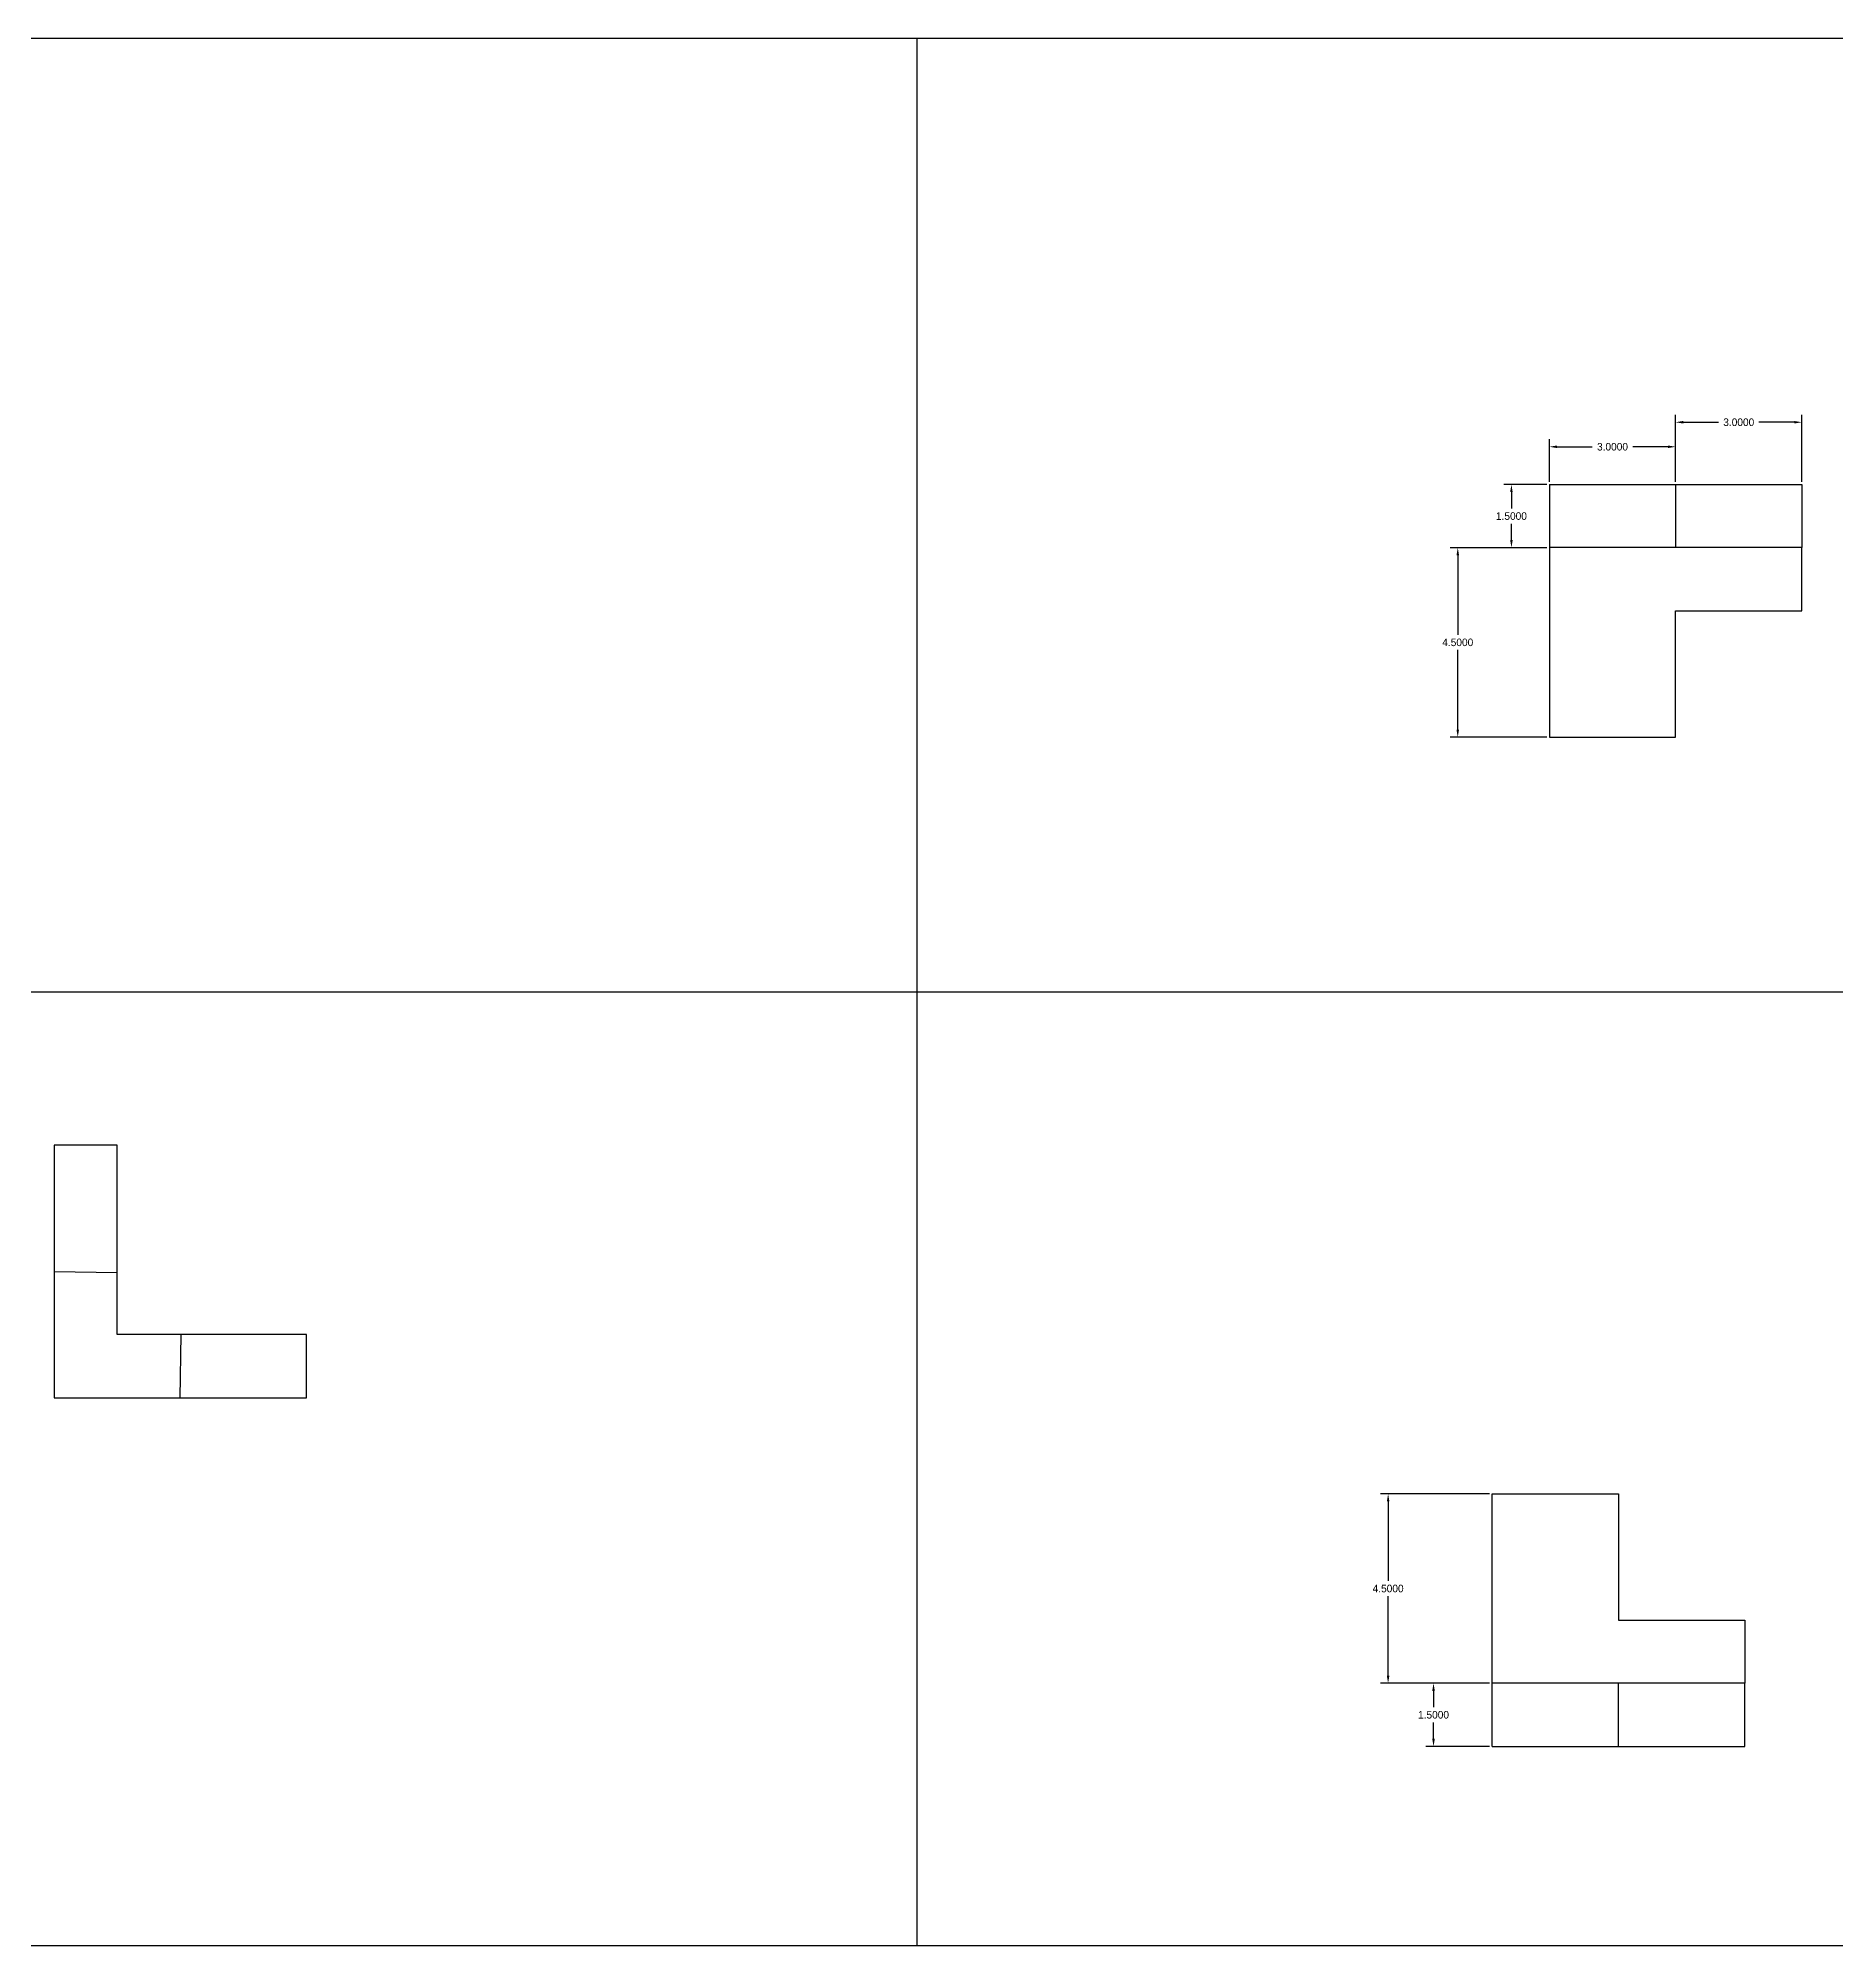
# Model space of a CAD drawing. Header units: feet. Extents: x -41 to 151, y -82 to 69.
# Drawn here: x 70.35 to 113.07, y 24.17 to 69.49 of the extents above; entities that cross this region are included whole.
import ezdxf

# ---------------------------------------------------------------- set-up
doc = ezdxf.new("R2010")
doc.units = ezdxf.units.FT
doc.header["$MEASUREMENT"] = 0
doc.dimstyles.get("Standard").update_dxf_attribs({"dimtxt": 0.18, "dimasz": 0.18, "dimexe": 0.18, "dimexo": 0.0625, "dimgap": 0.09, "dimtad": 0, "dimtih": 1, "dimtoh": 1, "dimdec": 4, "dimzin": 0, "dimdsep": 46, "dimtxsty": 'Standard', "dimcen": 0.09, "dimadec": 0, "dimazin": 0, "dimtfac": 1, "dimtdec": 4, "dimtofl": 0, "dimtmove": 0, "dimatfit": 3, "dimfxl": 1, "dimtolj": 1, "dimtzin": 0, "dimarcsym": 0})

# ---------------------------------------------------------------- blocks, each defined once
blk = doc.blocks.new('*D31')
at = {"color": 0, "lineweight": -2}
for p, q in [((106.259, 58.948), (106.259, 59.962)), ((109.259, 58.948), (109.259, 59.962)), ((106.439, 59.782), (107.279, 59.782)), ((109.079, 59.782), (108.239, 59.782))]:
    blk.add_line(p, q, dxfattribs=at)
at = {"color": 0}
for points in [[(106.439, 59.812), (106.439, 59.752), (106.259, 59.782)], [(109.079, 59.812), (109.079, 59.752), (109.259, 59.782)]]:
    blk.add_solid(points, dxfattribs=at)
at = {"layer": 'Defpoints', "color": 0}
for p in [(109.259, 59.782), (106.259, 58.885), (109.259, 58.885)]:
    blk.add_point(p, dxfattribs=at)
at = {"color": 0, "insert": (107.759, 59.782), "char_height": 0.18, "attachment_point": 5}
blk.add_mtext('\\A1;3.0000', dxfattribs=at)
blk = doc.blocks.new('*D32')
at = {"color": 0, "lineweight": -2}
for p, q in [((109.259, 58.948), (109.259, 60.545)), ((109.439, 60.365), (110.279, 60.365)), ((112.079, 60.365), (111.239, 60.365)), ((112.259, 58.948), (112.259, 60.545))]:
    blk.add_line(p, q, dxfattribs=at)
at = {"color": 0}
for points in [[(109.439, 60.395), (109.439, 60.335), (109.259, 60.365)], [(112.079, 60.395), (112.079, 60.335), (112.259, 60.365)]]:
    blk.add_solid(points, dxfattribs=at)
at = {"layer": 'Defpoints', "color": 0}
for p in [(112.259, 60.365), (109.259, 58.885), (112.259, 58.885)]:
    blk.add_point(p, dxfattribs=at)
at = {"color": 0, "insert": (110.759, 60.365), "char_height": 0.18, "attachment_point": 5}
blk.add_mtext('\\A1;3.0000', dxfattribs=at)
blk = doc.blocks.new('*D33')
at = {"color": 0, "lineweight": -2}
for p, q in [((106.196, 58.885), (105.177, 58.885)), ((105.357, 58.705), (105.357, 58.315)), ((105.357, 57.565), (105.357, 57.955)), ((106.196, 57.385), (105.177, 57.385))]:
    blk.add_line(p, q, dxfattribs=at)
at = {"color": 0}
for points in [[(105.327, 58.705), (105.387, 58.705), (105.357, 58.885)], [(105.327, 57.565), (105.387, 57.565), (105.357, 57.385)]]:
    blk.add_solid(points, dxfattribs=at)
at = {"layer": 'Defpoints', "color": 0}
for p in [(106.259, 58.885), (105.357, 57.385), (106.259, 57.385)]:
    blk.add_point(p, dxfattribs=at)
at = {"color": 0, "insert": (105.357, 58.135), "char_height": 0.18, "attachment_point": 5}
blk.add_mtext('\\A1;1.5000', dxfattribs=at)
blk = doc.blocks.new('*D34')
at = {"color": 0, "lineweight": -2}
for p, q in [((106.134, 57.385), (103.902, 57.385)), ((104.082, 57.205), (104.082, 55.315)), ((104.082, 53.065), (104.082, 54.955)), ((106.196, 52.885), (103.902, 52.885))]:
    blk.add_line(p, q, dxfattribs=at)
at = {"color": 0}
for points in [[(104.052, 57.205), (104.112, 57.205), (104.082, 57.385)], [(104.052, 53.065), (104.112, 53.065), (104.082, 52.885)]]:
    blk.add_solid(points, dxfattribs=at)
at = {"layer": 'Defpoints', "color": 0}
for p in [(104.082, 57.385), (106.196, 57.385), (106.259, 52.885)]:
    blk.add_point(p, dxfattribs=at)
at = {"color": 0, "insert": (104.082, 55.135), "char_height": 0.18, "attachment_point": 5}
blk.add_mtext('\\A1;4.5000', dxfattribs=at)
blk = doc.blocks.new('*D39')
at = {"color": 0, "lineweight": -2}
for p, q in [((104.838, 34.906), (102.247, 34.906)), ((102.427, 34.726), (102.427, 32.836)), ((102.427, 30.586), (102.427, 32.476)), ((104.838, 30.406), (102.247, 30.406))]:
    blk.add_line(p, q, dxfattribs=at)
at = {"color": 0}
for points in [[(102.397, 34.726), (102.457, 34.726), (102.427, 34.906)], [(102.397, 30.586), (102.457, 30.586), (102.427, 30.406)]]:
    blk.add_solid(points, dxfattribs=at)
at = {"layer": 'Defpoints', "color": 0}
for p in [(104.901, 34.906), (102.427, 30.406), (104.901, 30.406)]:
    blk.add_point(p, dxfattribs=at)
at = {"color": 0, "insert": (102.427, 32.656), "char_height": 0.18, "attachment_point": 5}
blk.add_mtext('\\A1;4.5000', dxfattribs=at)
blk = doc.blocks.new('*D40')
at = {"color": 0, "lineweight": -2}
for p, q in [((104.838, 30.406), (103.326, 30.406)), ((103.506, 30.226), (103.506, 29.836)), ((103.506, 29.086), (103.506, 29.476)), ((104.838, 28.906), (103.326, 28.906))]:
    blk.add_line(p, q, dxfattribs=at)
at = {"color": 0}
for points in [[(103.476, 30.226), (103.536, 30.226), (103.506, 30.406)], [(103.476, 29.086), (103.536, 29.086), (103.506, 28.906)]]:
    blk.add_solid(points, dxfattribs=at)
at = {"layer": 'Defpoints', "color": 0}
for p in [(104.901, 30.406), (103.506, 28.906), (104.901, 28.906)]:
    blk.add_point(p, dxfattribs=at)
at = {"color": 0, "insert": (103.506, 29.656), "char_height": 0.18, "attachment_point": 5}
blk.add_mtext('\\A1;1.5000', dxfattribs=at)

msp = doc.modelspace()

# ---------------------------------------------------------------- linework, layer by layer
for p, q in [((62.81222, 69.49024), (151.09412, 69.49024)), ((91.22497, 69.49024), (91.22497, 24.16751)), ((106.2587, 58.8854), (109.2587, 58.8854)), ((106.2587, 58.8854), (106.2587, 57.3854)), ((109.2587, 58.8854), (112.2587, 58.8854)), ((109.2587, 58.8854), (109.2587, 57.3854)), ((112.2587, 58.8854), (112.2587, 57.3854)), ((106.2587, 57.3854), (106.2587, 52.8854)), ((112.2587, 57.3854), (106.2587, 57.3854)), ((112.2587, 55.8854), (112.2587, 57.3854)), ((109.2587, 52.8854), (109.2587, 55.8854)), ((109.2587, 55.8854), (112.2587, 55.8854)), ((106.2587, 52.8854), (109.2587, 52.8854)), ((62.13051, 46.82888), (151.09412, 46.82888)), ((70.72764, 43.18866), (70.72764, 40.18866)), ((72.22764, 43.18866), (70.72764, 43.18866)), ((72.22764, 38.68866), (72.22764, 43.18866)), ((70.72764, 40.18866), (70.72764, 37.18866)), ((70.72764, 40.18866), (72.22764, 40.16757)), ((76.72764, 38.68866), (72.22764, 38.68866)), ((73.72764, 37.18866), (73.74606, 38.68866)), ((76.72764, 37.18866), (76.72764, 38.68866)), ((70.72764, 37.18866), (73.72764, 37.18866)), ((73.72764, 37.18866), (76.72764, 37.18866)), ((104.90089, 30.40566), (104.90089, 34.90566)), ((104.90089, 30.40566), (104.90089, 34.90566)), ((104.90089, 34.90566), (107.90089, 34.90566)), ((107.90089, 34.90566), (107.90089, 31.90566)), ((107.90089, 31.90566), (110.90089, 31.90566)), ((110.90089, 31.90566), (110.90089, 30.40566)), ((104.90089, 28.90566), (104.90089, 30.40566)), ((104.90089, 28.90566), (104.90089, 30.40566)), ((110.90089, 30.40566), (104.90089, 30.40566)), ((107.90089, 28.90566), (107.90089, 30.40566)), ((110.90089, 28.90566), (110.90089, 30.40566)), ((104.90089, 28.90566), (107.90089, 28.90566)), ((107.90089, 28.90566), (110.90089, 28.90566)), ((151.09412, 24.16751), (62.13051, 24.16751))]:
    msp.add_line(p, q)

# ---------------------------------------------------------------- dimensions: what is measured, and where the dimension line sits
for base, p1, p2, picture, middle in [((112.2587, 60.36468), (109.2587, 58.8854), (112.2587, 58.8854), '*D32', (110.7587, 60.36468)), ((109.2587, 59.7822), (106.2587, 58.8854), (109.2587, 58.8854), '*D31', (107.7587, 59.7822))]:
    dim = msp.add_linear_dim(base=base, p1=p1, p2=p2, dimstyle='Standard')
    dim.commit()
    dim.dimension.update_dxf_attribs({"geometry": picture, "text_midpoint": middle})
for base, p1, p2, picture, middle in [((105.35669, 57.3854), (106.2587, 58.8854), (106.2587, 57.3854), '*D33', (105.35669, 58.1354)), ((104.08219, 57.3854), (106.2587, 52.8854), (106.1962, 57.3854), '*D34', (104.08219, 55.1354)), ((102.42676, 30.40566), (104.90089, 34.90566), (104.90089, 30.40566), '*D39', (102.42676, 32.65566)), ((103.50598, 28.90566), (104.90089, 30.40566), (104.90089, 28.90566), '*D40', (103.50598, 29.65566))]:
    dim = msp.add_linear_dim(base=base, p1=p1, p2=p2, angle=90, dimstyle='Standard')
    dim.commit()
    dim.dimension.update_dxf_attribs({"geometry": picture, "text_midpoint": middle})

doc.saveas('drawing.dxf')
